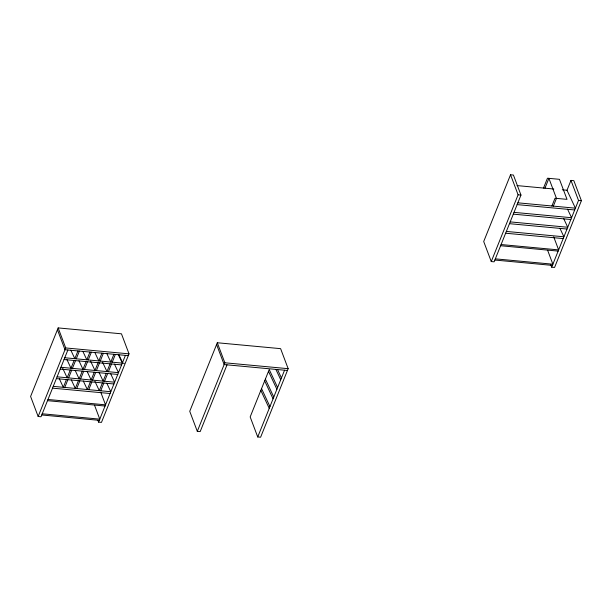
<?xml version="1.0" encoding="UTF-8"?>
<svg xmlns="http://www.w3.org/2000/svg" width="612" height="612" viewBox="0 0 612 612"><rect width="100%" height="100%" fill="white"/><g stroke="black" fill="none" stroke-linecap="round" stroke-linejoin="round"><path stroke-width="0.92" d="M97.928 420.383L98.586 422.127L101.462 422.395L129.017 353.851L121.459 333.815L58.155 327.917L30.6 396.461L38.151 416.497L41.035 416.764L67.871 350.003M38.151 416.497L65.714 347.945L58.155 327.917M66.44 379.555L63.327 387.304L59.326 378.759M70.273 370.015L67.159 377.765L62.761 368.37M74.106 360.476L70.992 368.225L66.991 359.688M77.938 350.944L74.825 358.693L70.824 350.148M64.765 387.434L67.878 379.685M68.598 377.902L71.711 370.153M72.43 368.363L75.544 360.613M76.263 358.823L79.376 351.074M78.428 380.672L75.314 388.421L71.313 379.884M82.26 371.132L79.147 378.882L75.146 370.344M86.093 361.6L82.98 369.342L78.979 360.805M89.933 352.061L86.812 359.81L82.819 351.265M76.752 388.551L79.866 380.802M80.585 379.019L83.699 371.27M84.418 369.48L87.531 361.73M88.25 359.94L91.372 352.191M90.415 381.789L87.302 389.538L83.301 381.001M94.256 372.249L91.134 379.998L87.141 371.461M98.088 362.717L94.967 370.467L90.568 361.072M101.921 353.178L98.807 360.927L94.806 352.39M88.74 389.668L91.854 381.926M92.573 380.136L95.694 372.387M96.413 370.597L99.526 362.847M100.246 361.057L103.359 353.315M102.411 382.905L99.289 390.655L94.891 381.261M106.243 373.366L103.13 381.115L99.129 372.578M110.076 363.834L106.962 371.583L102.564 362.189M113.909 354.294L110.795 362.044L106.794 353.507M100.735 390.793L103.849 383.043M104.568 381.253L107.681 373.504M108.4 371.714L111.514 363.964M112.233 362.182L115.347 354.432M98.586 422.127L125.422 355.365M277.618 387.495L269.219 369.556L250.17 416.933L257.728 436.968L260.605 437.236L288.16 368.684L280.61 348.656L217.298 342.751L189.743 411.302L197.301 431.33L200.178 431.598L227.014 364.844M197.301 431.33L224.856 362.786L217.298 342.751M257.728 436.968L284.565 370.206M510.538 174.764L483.702 241.526L491.26 261.561L494.136 261.829L520.973 195.067L513.414 175.032L510.538 174.764L518.096 194.8L491.26 261.561M543.51 188.06L547.465 178.207L559.46 179.324L567.01 199.359L555.023 198.242L551.909 205.992M544.948 188.19L548.91 178.344L556.461 198.372L553.347 206.122M517.859 202.817L575.41 208.179L567.01 190.248L570.965 180.402L573.849 180.67L581.4 200.698L554.564 267.459L551.687 267.192L550.701 264.575M551.687 267.192L578.524 200.43L570.965 180.402M517.01 185.589L553.799 189.016M562.29 189.804L567.01 190.248M518.096 194.8L520.973 195.067M578.524 200.43L581.4 200.698M517.14 204.607L574.691 209.97M514.026 212.356L571.57 217.719L567.576 209.182M513.307 214.139L570.858 219.509M510.186 221.888L567.737 227.259L563.744 218.713M509.467 223.678L567.018 229.041M506.353 231.428L563.904 236.79L559.904 228.253M505.634 233.218L563.185 238.581M501.083 244.54L558.634 249.903L553.707 236.844M500.601 245.733L558.152 251.096M495.33 258.845L552.881 264.208L547.625 250.277M494.856 260.039L552.407 265.401M65.714 347.945L129.017 353.851M224.856 362.786L288.16 368.684M128.298 355.633L64.994 349.735L57.436 329.7M287.441 370.474L224.137 364.568L216.579 344.541M64.757 357.752L122.308 363.115L118.307 354.577M122.782 363.161L124.221 363.298M64.038 359.542L121.589 364.905M60.917 367.292L118.468 372.654L114.475 364.117M60.198 369.074L117.749 374.445M57.084 376.824L114.635 382.194L110.634 373.649M56.365 378.614L113.916 383.976M53.252 386.363L110.803 391.726L106.802 383.188M52.533 388.153L110.084 393.516M47.981 399.475L105.532 404.846L100.934 392.652M47.499 400.669L105.05 406.031M42.228 413.781L99.779 419.151L94.523 405.213M41.754 414.974L99.305 420.337M277.45 369.418L281.451 377.956M275.935 369.495L280.732 379.746M268.5 371.346L276.899 389.278M265.386 379.096L273.786 397.027M264.667 380.886L273.067 398.817M261.553 388.635L269.946 406.567M260.834 390.418L269.226 408.357M118.782 354.623L121.987 361.455"/></g></svg>
